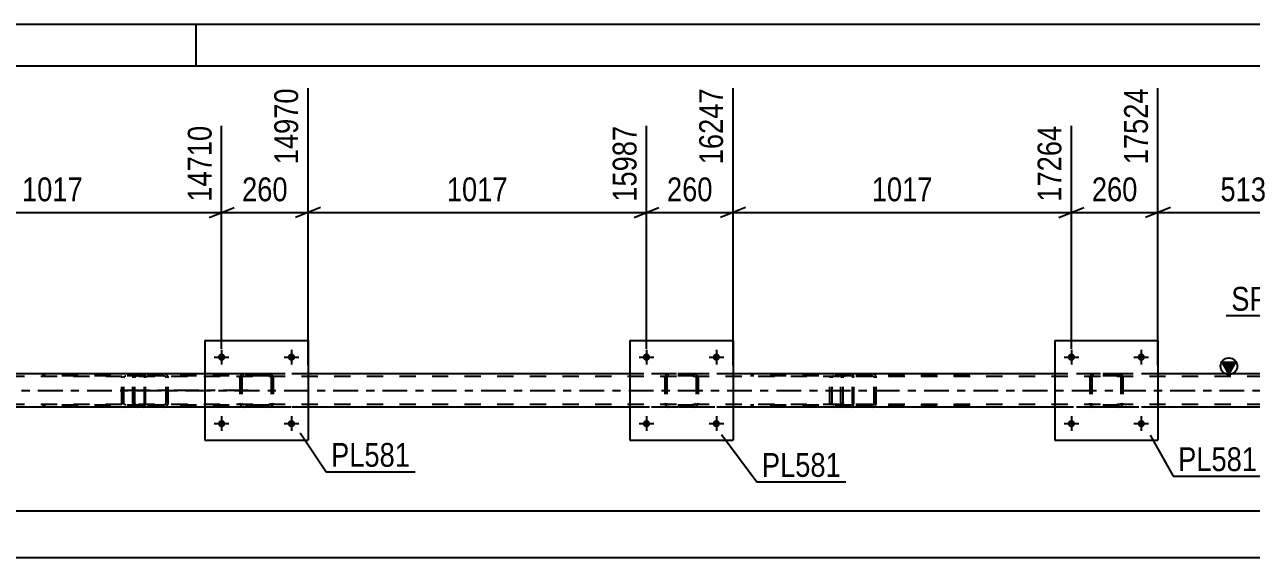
# Model space of a CAD drawing. Header units: millimetres. Extents: x 0 to 841, y 0 to 594.
# Drawn here: x 610.4 to 757.8, y 529.9 to 594 of the extents above; entities that cross this region are included whole.
import ezdxf

# ---------------------------------------------------------------- set-up
doc = ezdxf.new("R2010")
doc.units = ezdxf.units.MM
doc.linetypes.add('DXK_LINE_DOT2', pattern=[3.9198, 1.9599, -1.9599])
doc.linetypes.add('DXK_LINE_DOT3', pattern=[5.9187, 2.979, -0.9799, 0.9799, -0.9799])
doc.styles.add('Arial Narrow', font='ARIALN.TTF', dxfattribs={"height": 0.2})

# ---------------------------------------------------------------- blocks, each defined once
blk = doc.blocks.new('Unknown-814735532-1133')
at = {"color": 5, "linetype": 'Continuous'}
for p, q in [((841, 594), (0, 594)), ((631, 589), (631, 594)), ((836, 589), (5, 589))]:
    blk.add_line(p, q, dxfattribs=at)
blk = doc.blocks.new('Part-814735532-5212 - 5134')
at = {"color": 7, "linetype": 'DXK_LINE_DOT2'}
for p, q in [((738.4, 551.51), (738.43, 551.69)), ((738.43, 551.69), (738.4, 551.51)), ((738.66, 551.6), (738.71, 551.68)), ((738.69, 551.95), (738.88, 551.99)), ((738.88, 551.99), (738.69, 551.95)), ((738.71, 551.68), (738.79, 551.73)), ((738.79, 551.73), (738.88, 551.75)), ((741.92, 551.99), (738.88, 551.99)), ((741.92, 551.75), (738.88, 551.75)), ((741.92, 551.99), (742.1, 551.95)), ((742.1, 551.95), (741.92, 551.99)), ((741.92, 551.75), (742.01, 551.73)), ((742.01, 551.73), (742.09, 551.68)), ((742.09, 551.68), (742.14, 551.6)), ((742.36, 551.69), (742.4, 551.51)), ((742.4, 551.51), (742.36, 551.69)), ((738.4, 551.51), (738.4, 548.47)), ((738.64, 551.51), (738.66, 551.6)), ((738.64, 551.51), (738.64, 548.47)), ((742.14, 551.6), (742.16, 551.51)), ((742.16, 551.51), (742.16, 548.47)), ((742.4, 551.51), (742.4, 548.47)), ((738.43, 548.28), (738.4, 548.47)), ((738.4, 548.47), (738.43, 548.28)), ((738.66, 548.37), (738.64, 548.47)), ((738.71, 548.3), (738.66, 548.37)), ((738.88, 547.99), (738.69, 548.02)), ((738.69, 548.02), (738.88, 547.99)), ((738.79, 548.24), (738.71, 548.3)), ((738.88, 548.23), (738.79, 548.24)), ((741.92, 548.23), (738.88, 548.23)), ((741.92, 547.99), (738.88, 547.99)), ((742.01, 548.24), (741.92, 548.23)), ((742.1, 548.02), (741.92, 547.99)), ((741.92, 547.99), (742.1, 548.02)), ((742.09, 548.3), (742.01, 548.24)), ((742.14, 548.37), (742.09, 548.3)), ((742.16, 548.47), (742.14, 548.37)), ((742.4, 548.47), (742.36, 548.28)), ((742.36, 548.28), (742.4, 548.47))]:
    blk.add_line(p, q, dxfattribs=at)
for centre, start, end in [((738.88, 551.51), 112.5, 157.5), ((738.88, 551.51), 112.5, 157.5), ((741.92, 551.51), 22.5, 67.5), ((741.92, 551.51), 22.5, 67.5), ((738.88, 548.47), 202.5, 247.5), ((738.88, 548.47), 202.5, 247.5), ((741.92, 548.47), 292.5, 337.5), ((741.92, 548.47), 292.5, 337.5)]:
    blk.add_arc(centre, 0.48, start, end, dxfattribs=at)
blk = doc.blocks.new('Bolt-814735532-5152 - 5134')
at = {"linetype": 'Continuous'}
for points in [[(685.56, 553.99, -1), (684.68, 553.99, -1)], [(693.96, 553.99, -1), (693.08, 553.99, -1)]]:
    blk.add_hatch(color=1, dxfattribs=at).paths.add_polyline_path(points)
at = {"color": 1, "linetype": 'Continuous'}
for p, q in [((685.12, 554.87), (685.12, 553.11)), ((693.52, 554.87), (693.52, 553.11)), ((684.24, 553.99), (686, 553.99)), ((692.64, 553.99), (694.4, 553.99))]:
    blk.add_line(p, q, dxfattribs=at)
blk = doc.blocks.new('Part-814735532-5217 - 5134')
at = {"color": 2, "linetype": 'Continuous'}
for p, q in [((683.12, 555.99), (683.12, 543.99)), ((683.12, 555.99), (695.52, 555.99)), ((695.52, 555.99), (695.52, 543.99)), ((683.12, 543.99), (695.52, 543.99))]:
    blk.add_line(p, q, dxfattribs=at)
blk = doc.blocks.new('Bolt-814735532-5153 - 5134')
at = {"linetype": 'Continuous'}
for points in [[(685.56, 545.99, -1), (684.68, 545.99, -1)], [(693.96, 545.99, -1), (693.08, 545.99, -1)]]:
    blk.add_hatch(color=1, dxfattribs=at).paths.add_polyline_path(points)
at = {"color": 1, "linetype": 'Continuous'}
for p, q in [((684.24, 545.99), (686, 545.99)), ((685.12, 546.87), (685.12, 545.11)), ((692.64, 545.99), (694.4, 545.99)), ((693.52, 546.87), (693.52, 545.11))]:
    blk.add_line(p, q, dxfattribs=at)
blk = doc.blocks.new('Part-814735532-5218 - 5134')
at = {"color": 7, "linetype": 'DXK_LINE_DOT2'}
for p, q in [((687.32, 551.51), (687.35, 551.69)), ((687.35, 551.69), (687.32, 551.51)), ((687.58, 551.6), (687.63, 551.68)), ((687.61, 551.95), (687.8, 551.99)), ((687.8, 551.99), (687.61, 551.95)), ((687.63, 551.68), (687.71, 551.73)), ((687.71, 551.73), (687.8, 551.75)), ((690.84, 551.99), (687.8, 551.99)), ((690.84, 551.75), (687.8, 551.75)), ((690.84, 551.99), (691.02, 551.95)), ((691.02, 551.95), (690.84, 551.99)), ((690.84, 551.75), (690.93, 551.73)), ((690.93, 551.73), (691.01, 551.68)), ((691.01, 551.68), (691.06, 551.6)), ((691.28, 551.69), (691.32, 551.51)), ((691.32, 551.51), (691.28, 551.69)), ((687.32, 551.51), (687.32, 548.47)), ((687.56, 551.51), (687.58, 551.6)), ((687.56, 551.51), (687.56, 548.47)), ((691.06, 551.6), (691.08, 551.51)), ((691.08, 551.51), (691.08, 548.47)), ((691.32, 551.51), (691.32, 548.47)), ((687.35, 548.28), (687.32, 548.47)), ((687.32, 548.47), (687.35, 548.28)), ((687.58, 548.37), (687.56, 548.47)), ((687.63, 548.3), (687.58, 548.37)), ((687.8, 547.99), (687.61, 548.02)), ((687.61, 548.02), (687.8, 547.99)), ((687.71, 548.24), (687.63, 548.3)), ((687.8, 548.23), (687.71, 548.24)), ((690.84, 548.23), (687.8, 548.23)), ((690.84, 547.99), (687.8, 547.99)), ((690.93, 548.24), (690.84, 548.23)), ((691.02, 548.02), (690.84, 547.99)), ((690.84, 547.99), (691.02, 548.02)), ((691.01, 548.3), (690.93, 548.24)), ((691.06, 548.37), (691.01, 548.3)), ((691.08, 548.47), (691.06, 548.37)), ((691.32, 548.47), (691.28, 548.28)), ((691.28, 548.28), (691.32, 548.47))]:
    blk.add_line(p, q, dxfattribs=at)
at = {"color": 7, "linetype": 'DXK_LINE_DOT3'}
blk.add_line((689.32, 549.99), (689.32, 549.99), dxfattribs=at)
at = {"color": 7, "linetype": 'DXK_LINE_DOT2'}
for centre, start, end in [((687.8, 551.51), 112.5, 157.5), ((687.8, 551.51), 112.5, 157.5), ((690.84, 551.51), 22.5, 67.5), ((690.84, 551.51), 22.5, 67.5), ((687.8, 548.47), 202.5, 247.5), ((687.8, 548.47), 202.5, 247.5), ((690.84, 548.47), 292.5, 337.5), ((690.84, 548.47), 292.5, 337.5)]:
    blk.add_arc(centre, 0.48, start, end, dxfattribs=at)
blk = doc.blocks.new('Bolt-814735532-5154 - 5134')
at = {"linetype": 'Continuous'}
for points in [[(634.48, 553.99, -1), (633.6, 553.99, -1)], [(642.88, 553.99, -1), (642, 553.99, -1)]]:
    blk.add_hatch(color=1, dxfattribs=at).paths.add_polyline_path(points)
at = {"color": 1, "linetype": 'Continuous'}
for p, q in [((634.04, 554.87), (634.04, 553.11)), ((642.44, 554.87), (642.44, 553.11)), ((633.16, 553.99), (634.92, 553.99)), ((641.56, 553.99), (643.32, 553.99))]:
    blk.add_line(p, q, dxfattribs=at)
blk = doc.blocks.new('Bolt-814735532-5155 - 5134')
at = {"linetype": 'Continuous'}
for points in [[(634.48, 545.99, -1), (633.6, 545.99, -1)], [(642.88, 545.99, -1), (642, 545.99, -1)]]:
    blk.add_hatch(color=1, dxfattribs=at).paths.add_polyline_path(points)
at = {"color": 1, "linetype": 'Continuous'}
for p, q in [((633.16, 545.99), (634.92, 545.99)), ((634.04, 546.87), (634.04, 545.11)), ((641.56, 545.99), (643.32, 545.99)), ((642.44, 546.87), (642.44, 545.11))]:
    blk.add_line(p, q, dxfattribs=at)
blk = doc.blocks.new('Part-814735532-5223 - 5134')
at = {"color": 2, "linetype": 'Continuous'}
for p, q in [((632.04, 555.99), (632.04, 543.99)), ((632.04, 555.99), (644.44, 555.99)), ((644.44, 555.99), (644.44, 543.99)), ((632.04, 543.99), (644.44, 543.99))]:
    blk.add_line(p, q, dxfattribs=at)
blk = doc.blocks.new('Part-814735532-5224 - 5134')
at = {"color": 7, "linetype": 'DXK_LINE_DOT2'}
for p, q in [((636.24, 551.51), (636.27, 551.69)), ((636.27, 551.69), (636.24, 551.51)), ((636.5, 551.6), (636.55, 551.68)), ((636.53, 551.95), (636.72, 551.99)), ((636.72, 551.99), (636.53, 551.95)), ((636.55, 551.68), (636.63, 551.73)), ((636.63, 551.73), (636.72, 551.75)), ((639.76, 551.99), (636.72, 551.99)), ((639.76, 551.75), (636.72, 551.75)), ((639.76, 551.99), (639.94, 551.95)), ((639.94, 551.95), (639.76, 551.99)), ((639.76, 551.75), (639.85, 551.73)), ((639.85, 551.73), (639.93, 551.68)), ((639.93, 551.68), (639.98, 551.6)), ((640.2, 551.69), (640.24, 551.51)), ((640.24, 551.51), (640.2, 551.69)), ((636.24, 551.51), (636.24, 548.47)), ((636.48, 551.51), (636.5, 551.6)), ((636.48, 551.51), (636.48, 548.47)), ((639.98, 551.6), (640, 551.51)), ((640, 551.51), (640, 548.47)), ((640.24, 551.51), (640.24, 548.47)), ((636.27, 548.28), (636.24, 548.47)), ((636.24, 548.47), (636.27, 548.28)), ((636.5, 548.37), (636.48, 548.47)), ((636.55, 548.3), (636.5, 548.37)), ((636.72, 547.99), (636.53, 548.02)), ((636.53, 548.02), (636.72, 547.99)), ((636.63, 548.24), (636.55, 548.3)), ((636.72, 548.23), (636.63, 548.24)), ((639.76, 548.23), (636.72, 548.23)), ((639.76, 547.99), (636.72, 547.99)), ((639.85, 548.24), (639.76, 548.23)), ((639.94, 548.02), (639.76, 547.99)), ((639.76, 547.99), (639.94, 548.02)), ((639.93, 548.3), (639.85, 548.24)), ((639.98, 548.37), (639.93, 548.3)), ((640, 548.47), (639.98, 548.37)), ((640.24, 548.47), (640.2, 548.28)), ((640.2, 548.28), (640.24, 548.47))]:
    blk.add_line(p, q, dxfattribs=at)
at = {"color": 7, "linetype": 'DXK_LINE_DOT3'}
blk.add_line((638.24, 549.99), (638.24, 549.99), dxfattribs=at)
at = {"color": 7, "linetype": 'DXK_LINE_DOT2'}
for centre, start, end in [((636.72, 551.51), 112.5, 157.5), ((636.72, 551.51), 112.5, 157.5), ((639.76, 551.51), 22.5, 67.5), ((639.76, 551.51), 22.5, 67.5), ((636.72, 548.47), 202.5, 247.5), ((636.72, 548.47), 202.5, 247.5), ((639.76, 548.47), 292.5, 337.5), ((639.76, 548.47), 292.5, 337.5)]:
    blk.add_arc(centre, 0.48, start, end, dxfattribs=at)
blk = doc.blocks.new('Bolt-814735532-5160 - 5134')
at = {"linetype": 'Continuous'}
for points in [[(736.64, 553.99, -1), (735.76, 553.99, -1)], [(745.04, 553.99, -1), (744.16, 553.99, -1)]]:
    blk.add_hatch(color=1, dxfattribs=at).paths.add_polyline_path(points)
at = {"color": 1, "linetype": 'Continuous'}
for p, q in [((736.2, 554.87), (736.2, 553.11)), ((744.6, 554.87), (744.6, 553.11)), ((735.32, 553.99), (737.08, 553.99)), ((743.72, 553.99), (745.48, 553.99))]:
    blk.add_line(p, q, dxfattribs=at)
blk = doc.blocks.new('Bolt-814735532-5161 - 5134')
at = {"linetype": 'Continuous'}
for points in [[(736.64, 545.99, -1), (735.76, 545.99, -1)], [(745.04, 545.99, -1), (744.16, 545.99, -1)]]:
    blk.add_hatch(color=1, dxfattribs=at).paths.add_polyline_path(points)
at = {"color": 1, "linetype": 'Continuous'}
for p, q in [((735.32, 545.99), (737.08, 545.99)), ((736.2, 546.87), (736.2, 545.11)), ((743.72, 545.99), (745.48, 545.99)), ((744.6, 546.87), (744.6, 545.11))]:
    blk.add_line(p, q, dxfattribs=at)
blk = doc.blocks.new('Part-814735532-5241 - 5134')
at = {"color": 2, "linetype": 'Continuous'}
for p, q in [((734.2, 555.99), (734.2, 543.99)), ((734.2, 555.99), (746.6, 555.99)), ((746.6, 555.99), (746.6, 543.99)), ((734.2, 543.99), (746.6, 543.99))]:
    blk.add_line(p, q, dxfattribs=at)
blk = doc.blocks.new('Part-814735532-5274 - 5134')
at = {"color": 7, "linetype": 'DXK_LINE_DOT2'}
for p, q in [((624.63, 551.99), (612.48, 551.99)), ((624.63, 551.75), (612.48, 551.75)), ((622.08, 551.69), (622.06, 551.59)), ((622.31, 551.6), (622.36, 551.68)), ((622.54, 551.99), (622.35, 551.95)), ((622.36, 551.68), (622.45, 551.73)), ((622.45, 551.73), (622.54, 551.75)), ((623.36, 551.99), (623.36, 551.75)), ((624.74, 551.95), (624.63, 551.99)), ((624.63, 551.75), (624.69, 551.73)), ((624.69, 551.73), (624.73, 551.68)), ((624.73, 551.68), (624.76, 551.6)), ((624.83, 551.84), (624.74, 551.95)), ((624.88, 551.69), (624.83, 551.84)), ((624.9, 551.51), (624.88, 551.69)), ((622.06, 551.59), (622.04, 551.51)), ((622.04, 548.47), (622.04, 551.51)), ((622.29, 551.51), (622.31, 551.6)), ((622.29, 548.47), (622.29, 551.51)), ((624.76, 551.6), (624.77, 551.51)), ((624.77, 548.47), (624.77, 551.51)), ((624.9, 548.47), (624.9, 551.51)), ((624.63, 548.23), (612.48, 548.23)), ((624.63, 547.99), (612.48, 547.99)), ((622.04, 548.47), (622.06, 548.38)), ((622.06, 548.38), (622.08, 548.28)), ((622.3, 548.4), (622.29, 548.47)), ((622.31, 548.37), (622.3, 548.4)), ((622.36, 548.3), (622.31, 548.37)), ((622.35, 548.02), (622.54, 547.99)), ((622.45, 548.24), (622.36, 548.3)), ((622.54, 548.23), (622.45, 548.24)), ((623.36, 547.99), (623.36, 548.23)), ((624.69, 548.24), (624.63, 548.23)), ((624.63, 547.99), (624.74, 548.02)), ((624.73, 548.3), (624.69, 548.24)), ((624.76, 548.37), (624.73, 548.3)), ((624.74, 548.02), (624.83, 548.13)), ((624.77, 548.47), (624.76, 548.37)), ((624.83, 548.13), (624.88, 548.28)), ((624.88, 548.28), (624.9, 548.47))]:
    blk.add_line(p, q, dxfattribs=at)
blk = doc.blocks.new('Part-814735532-5281 - 5134')
at = {"color": 7, "linetype": 'DXK_LINE_DOT2'}
for p, q in [((709.77, 551.99), (697.61, 551.99)), ((709.77, 551.75), (697.61, 551.75)), ((707.21, 551.69), (707.19, 551.59)), ((707.44, 551.6), (707.5, 551.68)), ((707.68, 551.99), (707.48, 551.95)), ((707.5, 551.68), (707.58, 551.73)), ((707.58, 551.73), (707.68, 551.75)), ((708.49, 551.99), (708.49, 551.75)), ((709.87, 551.95), (709.77, 551.99)), ((709.77, 551.75), (709.82, 551.73)), ((709.82, 551.73), (709.86, 551.68)), ((709.86, 551.68), (709.89, 551.6)), ((709.96, 551.84), (709.87, 551.95)), ((710.02, 551.69), (709.96, 551.84)), ((710.04, 551.51), (710.02, 551.69)), ((707.19, 551.59), (707.17, 551.51)), ((707.17, 548.47), (707.17, 551.51)), ((707.43, 551.51), (707.44, 551.6)), ((707.43, 548.47), (707.43, 551.51)), ((709.89, 551.6), (709.9, 551.51)), ((709.9, 548.47), (709.9, 551.51)), ((710.04, 548.47), (710.04, 551.51)), ((709.77, 548.23), (697.61, 548.23)), ((709.77, 547.99), (697.61, 547.99)), ((707.17, 548.47), (707.19, 548.38)), ((707.19, 548.38), (707.21, 548.28)), ((707.44, 548.4), (707.43, 548.47)), ((707.44, 548.37), (707.44, 548.4)), ((707.5, 548.3), (707.44, 548.37)), ((707.48, 548.02), (707.68, 547.99)), ((707.58, 548.24), (707.5, 548.3)), ((707.68, 548.23), (707.58, 548.24)), ((708.49, 547.99), (708.49, 548.23)), ((709.82, 548.24), (709.77, 548.23)), ((709.77, 547.99), (709.87, 548.02)), ((709.86, 548.3), (709.82, 548.24)), ((709.89, 548.37), (709.86, 548.3)), ((709.87, 548.02), (709.96, 548.13)), ((709.9, 548.47), (709.89, 548.37)), ((709.96, 548.13), (710.02, 548.28)), ((710.02, 548.28), (710.04, 548.47))]:
    blk.add_line(p, q, dxfattribs=at)
blk = doc.blocks.new('Part-814735532-5283 - 5134')
at = {"color": 7, "linetype": 'DXK_LINE_DOT2'}
for p, q in [((708.53, 551.69), (708.51, 551.59)), ((708.77, 551.6), (708.82, 551.68)), ((709, 551.99), (708.81, 551.95)), ((708.82, 551.68), (708.9, 551.73)), ((708.9, 551.73), (709, 551.75)), ((723.99, 551.99), (709, 551.99)), ((723.99, 551.75), (709, 551.75)), ((712.43, 551.95), (712.24, 551.99)), ((712.24, 551.75), (712.34, 551.73)), ((712.34, 551.73), (712.42, 551.68)), ((712.42, 551.68), (712.47, 551.6)), ((712.73, 551.59), (712.71, 551.69)), ((708.51, 551.59), (708.49, 551.51)), ((708.49, 548.47), (708.49, 551.51)), ((708.75, 551.51), (708.77, 551.6)), ((708.75, 548.47), (708.75, 551.51)), ((712.47, 551.6), (712.49, 551.51)), ((712.49, 548.47), (712.49, 551.51)), ((712.75, 551.51), (712.73, 551.59)), ((712.75, 548.47), (712.75, 551.51)), ((708.49, 548.47), (708.51, 548.38)), ((708.51, 548.38), (708.53, 548.28)), ((708.76, 548.4), (708.75, 548.47)), ((708.77, 548.37), (708.76, 548.4)), ((708.82, 548.3), (708.77, 548.37)), ((708.81, 548.02), (709, 547.99)), ((708.9, 548.24), (708.82, 548.3)), ((709, 548.23), (708.9, 548.24)), ((723.99, 548.23), (709, 548.23)), ((723.99, 547.99), (709, 547.99)), ((712.34, 548.24), (712.24, 548.23)), ((712.24, 547.99), (712.43, 548.02)), ((712.42, 548.3), (712.34, 548.24)), ((712.47, 548.37), (712.42, 548.3)), ((712.47, 548.37), (712.48, 548.4)), ((712.48, 548.4), (712.49, 548.47)), ((712.71, 548.28), (712.73, 548.38)), ((712.73, 548.38), (712.75, 548.47))]:
    blk.add_line(p, q, dxfattribs=at)
for centre, start, end in [((712.26, 551.48), 24.32, 69.2417), ((712.26, 548.49), 290.7583, 335.68)]:
    blk.add_arc(centre, 0.496, start, end, dxfattribs=at)
blk = doc.blocks.new('Part-814735532-5301 - 5134')
at = {"color": 7, "linetype": 'DXK_LINE_DOT2'}
for p, q in [((623.4, 551.69), (623.38, 551.59)), ((623.63, 551.6), (623.69, 551.68)), ((623.87, 551.99), (623.67, 551.95)), ((623.69, 551.68), (623.77, 551.73)), ((623.77, 551.73), (623.87, 551.75)), ((638.86, 551.99), (623.87, 551.99)), ((638.86, 551.75), (623.87, 551.75)), ((627.3, 551.95), (627.1, 551.99)), ((627.1, 551.75), (627.2, 551.73)), ((627.2, 551.73), (627.28, 551.68)), ((627.28, 551.68), (627.34, 551.6)), ((627.6, 551.59), (627.58, 551.69)), ((623.38, 551.59), (623.36, 551.51)), ((623.36, 548.47), (623.36, 551.51)), ((623.61, 551.51), (623.63, 551.6)), ((623.61, 548.47), (623.61, 551.51)), ((627.34, 551.6), (627.36, 551.51)), ((627.36, 548.47), (627.36, 551.51)), ((627.61, 551.51), (627.6, 551.59)), ((627.61, 548.47), (627.61, 551.51)), ((623.36, 548.47), (623.38, 548.38)), ((623.38, 548.38), (623.4, 548.28)), ((623.63, 548.4), (623.61, 548.47)), ((623.63, 548.37), (623.63, 548.4)), ((623.69, 548.3), (623.63, 548.37)), ((623.67, 548.02), (623.87, 547.99)), ((623.77, 548.24), (623.69, 548.3)), ((623.87, 548.23), (623.77, 548.24)), ((638.86, 548.23), (623.87, 548.23)), ((638.86, 547.99), (623.87, 547.99)), ((627.2, 548.24), (627.1, 548.23)), ((627.1, 547.99), (627.3, 548.02)), ((627.28, 548.3), (627.2, 548.24)), ((627.34, 548.37), (627.28, 548.3)), ((627.34, 548.4), (627.36, 548.47)), ((627.34, 548.37), (627.34, 548.4)), ((627.58, 548.28), (627.6, 548.38)), ((627.6, 548.38), (627.61, 548.47))]:
    blk.add_line(p, q, dxfattribs=at)
at = {"color": 7, "linetype": 'DXK_LINE_DOT3'}
blk.add_line((637.24, 549.99), (622.07, 549.99), dxfattribs=at)
at = {"color": 7, "linetype": 'DXK_LINE_DOT2'}
for centre, start, end in [((627.12, 551.48), 24.32, 69.2417), ((627.12, 548.49), 290.7583, 335.68)]:
    blk.add_arc(centre, 0.496, start, end, dxfattribs=at)
blk = doc.blocks.new('Part-814735532-5334 - 5134')
at = {"linetype": 'Continuous'}
blk.add_hatch(color=2, dxfattribs=at).paths.add_polyline_path([(755.13, 551.99), (754.33, 553.39), (755.93, 553.39)])
at = {"color": 2, "linetype": 'Continuous'}
for p, q in [((755.13, 551.99), (754.33, 553.39)), ((754.33, 553.39), (755.93, 553.39)), ((755.93, 553.39), (755.13, 551.99)), ((632.04, 551.99), (593.36, 551.99)), ((683.12, 551.99), (644.44, 551.99)), ((734.2, 551.99), (695.52, 551.99)), ((760.85, 551.99), (746.6, 551.99)), ((632.04, 547.99), (593.36, 547.99)), ((683.12, 547.99), (644.44, 547.99)), ((734.2, 547.99), (695.52, 547.99)), ((760.85, 547.99), (746.6, 547.99))]:
    blk.add_line(p, q, dxfattribs=at)
at = {"color": 7, "linetype": 'DXK_LINE_DOT2'}
for p, q in [((767.13, 551.67), (102.95, 551.67)), ((767.13, 551.99), (121.23, 551.99)), ((644.44, 551.99), (632.04, 551.99)), ((695.52, 551.99), (683.12, 551.99)), ((746.6, 551.99), (734.2, 551.99)), ((767.13, 548.31), (102.95, 548.31)), ((763.89, 547.99), (102.95, 547.99)), ((644.44, 547.99), (632.04, 547.99)), ((695.52, 547.99), (683.12, 547.99)), ((746.6, 547.99), (734.2, 547.99))]:
    blk.add_line(p, q, dxfattribs=at)
at = {"color": 7, "linetype": 'DXK_LINE_DOT3'}
blk.add_line((102.95, 549.99), (767.13, 549.99), dxfattribs=at)
at = {"color": 2, "linetype": 'Continuous'}
blk.add_circle((755.13, 552.89), 1, dxfattribs=at)
blk = doc.blocks.new('StraightDimension-814735532-9602 - 5134')
at = {"color": 7, "linetype": 'Continuous'}
for p, q in [((593.36, 552.99), (593.36, 586.33)), ((634.04, 554.99), (634.04, 581.83)), ((594.86, 571.99), (591.86, 570.79)), ((593.36, 571.39), (634.04, 571.39)), ((632.54, 570.79), (635.54, 571.99))]:
    blk.add_line(p, q, dxfattribs=at)
at = {"color": 0}
blk.add_wipeout([(617.95, 572.14), (617.95, 576.34), (609.44, 576.34), (609.44, 572.14)], dxfattribs=at)
at = {"color": 3, "style": 'Arial Narrow'}
blk.add_text('1017', height=2.863, dxfattribs=at).set_placement((610.04, 572.74))
at = {"color": 0, "linetype": 'Continuous'}
blk.add_wipeout([(633.44, 582.43), (629.24, 582.43), (629.24, 572.09), (633.44, 572.09)], dxfattribs=at)
at = {"color": 3, "linetype": 'Continuous', "style": 'Arial Narrow'}
blk.add_text('14710', height=2.863, rotation=90.0002, dxfattribs=at).set_placement((632.84, 572.69))
blk = doc.blocks.new('StraightDimension-814735532-8948 - 5134')
at = {"color": 7, "linetype": 'Continuous'}
blk.add_line((61.03, 535.52), (767.13, 535.52), dxfattribs=at)
blk = doc.blocks.new('StraightDimension-814735532-9601 - 5134')
at = {"color": 7, "linetype": 'Continuous'}
for p, q in [((644.44, 552.99), (644.44, 586.33)), ((634.04, 554.99), (634.04, 581.83)), ((632.54, 570.79), (635.54, 571.99)), ((634.04, 571.39), (644.44, 571.39)), ((645.94, 571.99), (642.94, 570.79))]:
    blk.add_line(p, q, dxfattribs=at)
at = {"color": 0}
blk.add_wipeout([(642.58, 572.14), (642.58, 576.34), (635.9, 576.34), (635.9, 572.14)], dxfattribs=at)
at = {"color": 3, "style": 'Arial Narrow'}
blk.add_text('260', height=2.863, dxfattribs=at).set_placement((636.5, 572.74))
at = {"color": 0, "linetype": 'Continuous'}
blk.add_wipeout([(643.84, 586.93), (639.64, 586.93), (639.64, 576.59), (643.84, 576.59)], dxfattribs=at)
at = {"color": 3, "linetype": 'Continuous', "style": 'Arial Narrow'}
blk.add_text('14970', height=2.863, rotation=90.0002, dxfattribs=at).set_placement((643.24, 577.19))
blk = doc.blocks.new('StraightDimension-814735532-9596 - 5134')
at = {"color": 7, "linetype": 'Continuous'}
for p, q in [((746.6, 552.99), (746.6, 586.33)), ((767.13, 552.99), (767.13, 581.83)), ((748.1, 571.99), (745.1, 570.79)), ((746.6, 571.39), (767.13, 571.39)), ((765.63, 570.79), (768.63, 571.99))]:
    blk.add_line(p, q, dxfattribs=at)
at = {"color": 0}
blk.add_wipeout([(760.21, 572.14), (760.21, 576.34), (753.52, 576.34), (753.52, 572.14)], dxfattribs=at)
at = {"color": 3, "style": 'Arial Narrow'}
blk.add_text('513', height=2.863, dxfattribs=at).set_placement((754.12, 572.74))
at = {"color": 0, "linetype": 'Continuous'}
blk.add_wipeout([(766.53, 582.43), (762.33, 582.43), (762.33, 572.09), (766.53, 572.09)], dxfattribs=at)
at = {"color": 3, "linetype": 'Continuous', "style": 'Arial Narrow'}
blk.add_text('18038', height=2.863, rotation=90.0002, dxfattribs=at).set_placement((765.93, 572.69))
blk = doc.blocks.new('StraightDimension-814735532-9597 - 5134')
at = {"color": 7, "linetype": 'Continuous'}
for p, q in [((746.6, 552.99), (746.6, 586.33)), ((736.2, 554.99), (736.2, 581.83)), ((734.7, 570.79), (737.7, 571.99)), ((736.2, 571.39), (746.6, 571.39)), ((748.1, 571.99), (745.1, 570.79))]:
    blk.add_line(p, q, dxfattribs=at)
at = {"color": 0}
blk.add_wipeout([(744.74, 572.14), (744.74, 576.34), (738.06, 576.34), (738.06, 572.14)], dxfattribs=at)
at = {"color": 3, "style": 'Arial Narrow'}
blk.add_text('260', height=2.863, dxfattribs=at).set_placement((738.66, 572.74))
at = {"color": 0, "linetype": 'Continuous'}
blk.add_wipeout([(746, 586.93), (741.8, 586.93), (741.8, 576.59), (746, 576.59)], dxfattribs=at)
at = {"color": 3, "linetype": 'Continuous', "style": 'Arial Narrow'}
blk.add_text('17524', height=2.863, rotation=90.0002, dxfattribs=at).set_placement((745.4, 577.19))
blk = doc.blocks.new('StraightDimension-814735532-9598 - 5134')
at = {"color": 7, "linetype": 'Continuous'}
for p, q in [((695.52, 552.99), (695.52, 586.33)), ((736.2, 554.99), (736.2, 581.83)), ((697.02, 571.99), (694.02, 570.79)), ((695.52, 571.39), (736.2, 571.39)), ((734.7, 570.79), (737.7, 571.99))]:
    blk.add_line(p, q, dxfattribs=at)
at = {"color": 0}
blk.add_wipeout([(720.11, 572.14), (720.11, 576.34), (711.6, 576.34), (711.6, 572.14)], dxfattribs=at)
at = {"color": 3, "style": 'Arial Narrow'}
blk.add_text('1017', height=2.863, dxfattribs=at).set_placement((712.2, 572.74))
at = {"color": 0, "linetype": 'Continuous'}
blk.add_wipeout([(735.6, 582.43), (731.4, 582.43), (731.4, 572.09), (735.6, 572.09)], dxfattribs=at)
at = {"color": 3, "linetype": 'Continuous', "style": 'Arial Narrow'}
blk.add_text('17264', height=2.863, rotation=90.0002, dxfattribs=at).set_placement((735, 572.69))
blk = doc.blocks.new('StraightDimension-814735532-9599 - 5134')
at = {"color": 7, "linetype": 'Continuous'}
for p, q in [((695.52, 552.99), (695.52, 586.33)), ((685.12, 554.99), (685.12, 581.83)), ((683.62, 570.79), (686.62, 571.99)), ((685.12, 571.39), (695.52, 571.39)), ((697.02, 571.99), (694.02, 570.79))]:
    blk.add_line(p, q, dxfattribs=at)
at = {"color": 0}
blk.add_wipeout([(693.66, 572.14), (693.66, 576.34), (686.98, 576.34), (686.98, 572.14)], dxfattribs=at)
at = {"color": 3, "style": 'Arial Narrow'}
blk.add_text('260', height=2.863, dxfattribs=at).set_placement((687.58, 572.74))
at = {"color": 0, "linetype": 'Continuous'}
blk.add_wipeout([(694.92, 586.93), (690.72, 586.93), (690.72, 576.59), (694.92, 576.59)], dxfattribs=at)
at = {"color": 3, "linetype": 'Continuous', "style": 'Arial Narrow'}
blk.add_text('16247', height=2.863, rotation=90.0002, dxfattribs=at).set_placement((694.32, 577.19))
blk = doc.blocks.new('StraightDimension-814735532-9600 - 5134')
at = {"color": 7, "linetype": 'Continuous'}
for p, q in [((644.44, 552.99), (644.44, 586.33)), ((685.12, 554.99), (685.12, 581.83)), ((645.94, 571.99), (642.94, 570.79)), ((644.44, 571.39), (685.12, 571.39)), ((683.62, 570.79), (686.62, 571.99))]:
    blk.add_line(p, q, dxfattribs=at)
at = {"color": 0}
blk.add_wipeout([(669.03, 572.14), (669.03, 576.34), (660.52, 576.34), (660.52, 572.14)], dxfattribs=at)
at = {"color": 3, "style": 'Arial Narrow'}
blk.add_text('1017', height=2.863, dxfattribs=at).set_placement((661.12, 572.74))
at = {"color": 0, "linetype": 'Continuous'}
blk.add_wipeout([(684.52, 582.43), (680.32, 582.43), (680.32, 572.09), (684.52, 572.09)], dxfattribs=at)
at = {"color": 3, "linetype": 'Continuous', "style": 'Arial Narrow'}
blk.add_text('15987', height=2.863, rotation=90.0002, dxfattribs=at).set_placement((683.92, 572.69))
blk = doc.blocks.new('StraightDimension-814735532-12171 - 5134')
at = {"color": 7, "linetype": 'Continuous'}
blk.add_line((60.39, 529.89), (767.77, 529.89), dxfattribs=at)
blk = doc.blocks.new('Mark-814735532-5213 - 5134')
at = {"color": 0}
blk.add_wipeout([(708.5, 539.59), (708.5, 542.59), (698.99, 542.59), (698.99, 539.59)], dxfattribs=at)
blk.add_wipeout([(708.5, 539.59), (708.5, 542.59), (698.99, 542.59), (698.99, 539.59)], dxfattribs=at)
at = {"color": 30, "linetype": 'Continuous'}
for p, q in [((694.15, 544.67), (698.39, 538.99)), ((698.39, 538.99), (709.1, 538.99))]:
    blk.add_line(p, q, dxfattribs=at)
at = {"color": 3, "style": 'Arial Narrow'}
blk.add_text('PL581', height=2.863, dxfattribs=at).set_placement((698.99, 539.59))
blk = doc.blocks.new('Mark-814735532-5219 - 5134')
at = {"color": 0}
blk.add_wipeout([(656.71, 540.8), (656.71, 543.8), (647.2, 543.8), (647.2, 540.8)], dxfattribs=at)
blk.add_wipeout([(656.71, 540.8), (656.71, 543.8), (647.2, 543.8), (647.2, 540.8)], dxfattribs=at)
at = {"color": 30, "linetype": 'Continuous'}
for p, q in [((643.48, 544.88), (646.6, 540.2)), ((646.6, 540.2), (657.31, 540.2))]:
    blk.add_line(p, q, dxfattribs=at)
at = {"color": 3, "style": 'Arial Narrow'}
blk.add_text('PL581', height=2.863, dxfattribs=at).set_placement((647.2, 540.8))
blk = doc.blocks.new('Mark-814735532-5237 - 5134')
at = {"color": 0}
blk.add_wipeout([(758.53, 540.28), (758.53, 543.28), (749.03, 543.28), (749.03, 540.28)], dxfattribs=at)
blk.add_wipeout([(758.53, 540.28), (758.53, 543.28), (749.03, 543.28), (749.03, 540.28)], dxfattribs=at)
at = {"color": 30, "linetype": 'Continuous'}
for p, q in [((745.65, 544.6), (748.43, 539.68)), ((748.43, 539.68), (759.13, 539.68))]:
    blk.add_line(p, q, dxfattribs=at)
at = {"color": 3, "style": 'Arial Narrow'}
blk.add_text('PL581', height=2.863, dxfattribs=at).set_placement((749.03, 540.28))
blk = doc.blocks.new('Mark-814735532-5263 - 5134')
at = {"color": 0}
blk.add_wipeout([(763.46, 559.58), (763.46, 562.58), (755.42, 562.58), (755.42, 559.58)], dxfattribs=at)
blk.add_wipeout([(763.46, 559.58), (763.46, 562.58), (755.42, 562.58), (755.42, 559.58)], dxfattribs=at)
at = {"color": 30, "linetype": 'Continuous'}
for p in [(754.82, 558.98), (767.42, 556.26)]:
    blk.add_line(p, (764.06, 558.98), dxfattribs=at)
at = {"color": 3, "style": 'Arial Narrow'}
blk.add_text('SP19', height=2.863, dxfattribs=at).set_placement((755.42, 559.58))

msp = doc.modelspace()

# ---------------------------------------------------------------- block references
for name in ['Unknown-814735532-1133', 'Part-814735532-5223 - 5134', 'Bolt-814735532-5154 - 5134', 'Part-814735532-5217 - 5134', 'Bolt-814735532-5152 - 5134', 'Part-814735532-5241 - 5134', 'Bolt-814735532-5160 - 5134', 'Part-814735532-5334 - 5134', 'Part-814735532-5274 - 5134', 'Part-814735532-5301 - 5134', 'Part-814735532-5224 - 5134', 'Part-814735532-5218 - 5134', 'Part-814735532-5281 - 5134', 'Part-814735532-5283 - 5134', 'Part-814735532-5212 - 5134', 'Bolt-814735532-5155 - 5134', 'Bolt-814735532-5153 - 5134', 'Bolt-814735532-5161 - 5134']:
    msp.add_blockref(name, (0, 0))

# ---------------------------------------------------------------- next in the draw order: block references
for name in ['StraightDimension-814735532-9602 - 5134', 'StraightDimension-814735532-9596 - 5134', 'StraightDimension-814735532-8948 - 5134']:
    msp.add_blockref(name, (0, 0))

# ---------------------------------------------------------------- next in the draw order: block references
for name in ['StraightDimension-814735532-9601 - 5134', 'StraightDimension-814735532-9597 - 5134', 'Mark-814735532-5263 - 5134', 'StraightDimension-814735532-12171 - 5134']:
    msp.add_blockref(name, (0, 0))

# ---------------------------------------------------------------- next in the draw order: block references
for name in ['StraightDimension-814735532-9598 - 5134', 'Mark-814735532-5219 - 5134', 'Mark-814735532-5213 - 5134', 'Mark-814735532-5237 - 5134']:
    msp.add_blockref(name, (0, 0))

# ---------------------------------------------------------------- next in the draw order: block references
msp.add_blockref('StraightDimension-814735532-9599 - 5134', (0, 0))

# ---------------------------------------------------------------- next in the draw order: block references
msp.add_blockref('StraightDimension-814735532-9600 - 5134', (0, 0))

doc.saveas('drawing.dxf')
